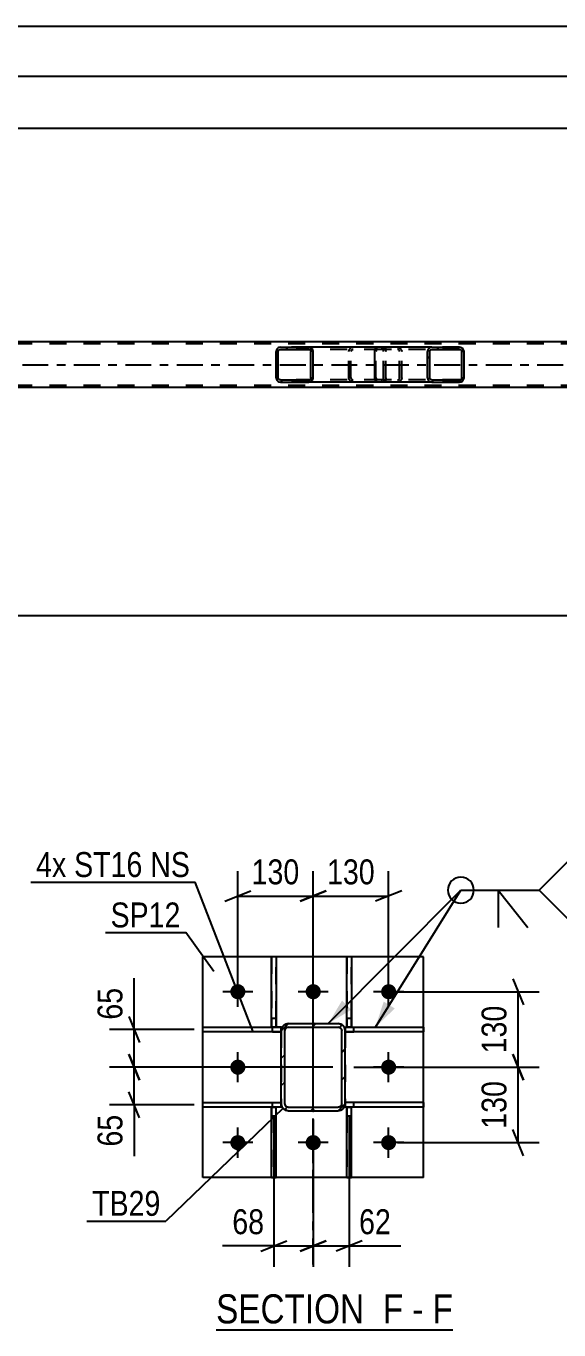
# Model space of a CAD drawing. Header units: millimetres. Extents: x 0 to 841, y 0 to 594.
# Drawn here: x 283 to 344.2, y 102.3 to 252.1 of the extents above; entities that cross this region are included whole.
import ezdxf

# ---------------------------------------------------------------- set-up
doc = ezdxf.new("R2010")
doc.units = ezdxf.units.MM
doc.linetypes.add('DXK_LINE_DOT2', pattern=[3.9198, 1.9599, -1.9599])
doc.linetypes.add('DXK_LINE_DOT3', pattern=[5.9187, 2.979, -0.9799, 0.9799, -0.9799])
doc.styles.add('Arial', font='ARIAL.TTF', dxfattribs={"height": 0.2})
doc.styles.add('Arial Narrow', font='ARIALN.TTF', dxfattribs={"height": 0.2})

# ---------------------------------------------------------------- blocks, each defined once
blk = doc.blocks.new('Unknown-275727422-17 - 4648')
at = {"color": 6, "linetype": 'Continuous'}
blk.add_line((304.82, 102.27), (332.03, 102.27), dxfattribs=at)
at = {"color": 0, "linetype": 'Continuous'}
for points in [[(322.93, 103.02), (322.93, 106.52), (304.82, 106.52), (304.82, 103.02)], [(326.32, 103.02), (326.32, 106.52), (323.98, 106.52), (323.98, 103.02)], [(328.64, 103.02), (328.64, 106.52), (327.37, 106.52), (327.37, 103.02)], [(332.03, 103.02), (332.03, 106.52), (329.69, 106.52), (329.69, 103.02)]]:
    blk.add_wipeout(points, dxfattribs=at)
at = {"color": 7, "linetype": 'Continuous', "style": 'Arial Narrow'}
for s, p in [('SECTION ', (304.82, 103.02)), ('F', (323.98, 103.02)), ('F', (329.69, 103.02)), ('-', (327.37, 103.02))]:
    blk.add_text(s, height=3.34, dxfattribs=at).set_placement(p)
blk = doc.blocks.new('Part-275727422-4281 - 4204')
at = {"color": 2, "linetype": 'Continuous'}
for p, q in [((490.47, 215.82), (241.06, 215.82)), ((757.99, 210.54), (241.06, 210.54))]:
    blk.add_line(p, q, dxfattribs=at)
at = {"color": 7, "linetype": 'DXK_LINE_DOT2'}
for p, q in [((757.99, 215.58), (99.07, 215.58)), ((757.99, 210.78), (99.07, 210.78))]:
    blk.add_line(p, q, dxfattribs=at)
at = {"color": 7, "linetype": 'DXK_LINE_DOT3'}
blk.add_line((99.07, 213.18), (757.99, 213.18), dxfattribs=at)
blk = doc.blocks.new('Part-275727422-4419 - 4204')
at = {"linetype": 'Continuous'}
h = blk.add_hatch(dxfattribs=at)
h.set_pattern_fill('', scale=0.7, style=0, pattern_type=0)
h.set_pattern_definition([(45, (333.2725, 214.8817), (-1.57154, 1.57154), [])])
h.paths.add_polyline_path([(333.31, 214.7), (333.27, 214.88), (333.16, 215.04), (333, 215.14), (332.81, 215.18), (329.62, 215.18), (329.43, 215.14), (329.27, 215.04), (329.16, 214.88), (329.12, 214.7), (329.12, 211.66), (329.16, 211.47), (329.27, 211.32), (329.43, 211.21), (329.62, 211.18), (332.81, 211.18), (333, 211.21), (333.16, 211.32), (333.27, 211.47), (333.31, 211.66)])
h.paths.add_polyline_path([(333.04, 211.57), (332.99, 211.49), (332.9, 211.44), (332.81, 211.42), (329.62, 211.42), (329.53, 211.44), (329.45, 211.49), (329.39, 211.57), (329.37, 211.66), (329.37, 214.7), (329.39, 214.79), (329.45, 214.87), (329.53, 214.92), (329.62, 214.94), (332.81, 214.94), (332.9, 214.92), (332.99, 214.87), (333.04, 214.79), (333.06, 214.7), (333.06, 211.66)])
at = {"color": 2, "linetype": 'Continuous'}
for p, q in [((323.05, 214.7), (323.07, 214.88)), ((323.05, 211.66), (323.05, 214.7)), ((323.07, 214.88), (323.13, 215.04)), ((323.13, 215.04), (323.22, 215.14)), ((323.22, 215.14), (323.32, 215.18)), ((329.62, 215.18), (323.32, 215.18)), ((329.16, 214.88), (329.12, 214.7)), ((329.12, 211.66), (329.12, 214.7)), ((329.37, 214.7), (329.39, 214.79)), ((329.37, 211.66), (329.37, 214.7)), ((329.39, 214.79), (329.45, 214.87)), ((329.62, 215.18), (329.43, 215.14)), ((329.45, 214.87), (329.53, 214.92)), ((329.53, 214.92), (329.62, 214.94)), ((329.62, 215.18), (332.81, 215.18)), ((329.62, 214.94), (332.81, 214.94)), ((333, 215.14), (332.81, 215.18)), ((332.81, 214.94), (332.9, 214.92)), ((332.9, 214.92), (332.99, 214.87)), ((332.99, 214.87), (333.04, 214.79)), ((333.04, 214.79), (333.06, 214.7)), ((333.06, 211.66), (333.06, 214.7)), ((333.31, 214.7), (333.27, 214.88)), ((333.31, 211.66), (333.31, 214.7)), ((323.07, 211.47), (323.05, 211.66)), ((323.13, 211.32), (323.07, 211.47)), ((323.22, 211.21), (323.13, 211.32)), ((329.12, 211.66), (329.16, 211.47)), ((329.39, 211.57), (329.37, 211.66)), ((329.45, 211.49), (329.39, 211.57)), ((329.53, 211.44), (329.45, 211.49)), ((329.62, 211.42), (329.53, 211.44)), ((329.62, 211.42), (332.81, 211.42)), ((332.9, 211.44), (332.81, 211.42)), ((332.99, 211.49), (332.9, 211.44)), ((333.04, 211.57), (332.99, 211.49)), ((333.06, 211.66), (333.04, 211.57)), ((333.27, 211.47), (333.31, 211.66)), ((323.32, 211.18), (323.22, 211.21)), ((329.62, 211.18), (323.32, 211.18)), ((329.43, 211.21), (329.62, 211.18)), ((329.62, 211.18), (332.81, 211.18)), ((332.81, 211.18), (333, 211.21))]:
    blk.add_line(p, q, dxfattribs=at)
at = {"color": 7, "linetype": 'DXK_LINE_DOT2'}
for p, q in [((323.2, 214.79), (323.19, 214.7)), ((323.19, 211.66), (323.19, 214.7)), ((323.23, 214.87), (323.2, 214.79)), ((323.27, 214.92), (323.23, 214.87)), ((323.32, 214.94), (323.27, 214.92)), ((332.81, 214.94), (323.32, 214.94)), ((324.32, 214.94), (324.32, 215.18)), ((325.66, 215.18), (325.85, 215.14)), ((325.75, 214.92), (325.66, 214.94)), ((325.84, 214.87), (325.75, 214.92)), ((325.89, 214.79), (325.84, 214.87)), ((325.91, 214.7), (325.89, 214.79)), ((325.91, 211.66), (325.91, 214.7)), ((326.12, 214.88), (326.16, 214.7)), ((326.16, 211.66), (326.16, 214.7)), ((332.81, 215.18), (329.62, 215.18)), ((323.19, 211.66), (323.2, 211.57)), ((323.2, 211.57), (323.23, 211.49)), ((323.23, 211.49), (323.27, 211.44)), ((323.27, 211.44), (323.32, 211.42)), ((332.81, 211.42), (323.32, 211.42)), ((324.32, 211.18), (324.32, 211.42)), ((325.66, 211.42), (325.75, 211.44)), ((325.75, 211.44), (325.84, 211.49)), ((325.84, 211.49), (325.89, 211.57)), ((325.89, 211.57), (325.91, 211.66)), ((326.16, 211.66), (326.12, 211.47)), ((325.66, 211.18), (323.32, 211.18)), ((325.85, 211.21), (325.66, 211.18)), ((332.81, 211.18), (329.62, 211.18))]:
    blk.add_line(p, q, dxfattribs=at)
for centre, start, end in [((325.67, 214.68), 23.8494, 68.8059), ((325.67, 211.67), 291.1941, 336.1506)]:
    blk.add_arc(centre, 0.492, start, end, dxfattribs=at)
at = {"color": 2, "linetype": 'Continuous'}
for centre, start, end in [((329.61, 214.68), 111.1941, 156.1506), ((332.82, 214.68), 23.8494, 68.8059), ((329.61, 211.67), 203.8494, 248.8059), ((332.82, 211.67), 291.1941, 336.1506)]:
    blk.add_arc(centre, 0.492, start, end, dxfattribs=at)
blk = doc.blocks.new('Part-275727422-4420 - 4204')
at = {"linetype": 'Continuous'}
h = blk.add_hatch(dxfattribs=at)
h.set_pattern_fill('', scale=0.7, style=0, pattern_type=0)
h.set_pattern_definition([(45, (315.9274, 214.8817), (-1.57154, 1.57154), [])])
h.paths.add_polyline_path([(315.97, 214.7), (315.93, 214.88), (315.82, 215.04), (315.65, 215.14), (315.46, 215.18), (312.22, 215.18), (312.02, 215.14), (311.86, 215.04), (311.75, 214.88), (311.71, 214.7), (311.71, 211.66), (311.75, 211.47), (311.86, 211.32), (312.02, 211.21), (312.22, 211.18), (315.46, 211.18), (315.65, 211.21), (315.82, 211.32), (315.93, 211.47), (315.97, 211.66)])
h.paths.add_polyline_path([(315.69, 211.57), (315.64, 211.49), (315.55, 211.44), (315.46, 211.42), (312.22, 211.42), (312.12, 211.44), (312.04, 211.49), (311.98, 211.57), (311.96, 211.66), (311.96, 214.7), (311.98, 214.79), (312.04, 214.87), (312.12, 214.92), (312.22, 214.94), (315.46, 214.94), (315.55, 214.92), (315.64, 214.87), (315.69, 214.79), (315.71, 214.7), (315.71, 211.66)])
at = {"color": 2, "linetype": 'Continuous'}
for p, q in [((311.75, 214.88), (311.71, 214.7)), ((311.71, 211.66), (311.71, 214.7)), ((311.96, 214.7), (311.98, 214.79)), ((311.96, 211.66), (311.96, 214.7)), ((311.98, 214.79), (312.04, 214.87)), ((312.22, 215.18), (312.02, 215.14)), ((312.04, 214.87), (312.12, 214.92)), ((312.12, 214.92), (312.22, 214.94)), ((312.22, 215.18), (315.46, 215.18)), ((312.22, 214.94), (315.46, 214.94)), ((323.32, 215.18), (315.46, 215.18)), ((315.65, 215.14), (315.46, 215.18)), ((315.46, 214.94), (315.55, 214.92)), ((315.55, 214.92), (315.64, 214.87)), ((315.64, 214.87), (315.69, 214.79)), ((315.69, 214.79), (315.71, 214.7)), ((315.71, 211.66), (315.71, 214.7)), ((315.97, 214.7), (315.93, 214.88)), ((315.97, 211.66), (315.97, 214.7)), ((311.71, 211.66), (311.75, 211.47)), ((311.98, 211.57), (311.96, 211.66)), ((312.04, 211.49), (311.98, 211.57)), ((312.12, 211.44), (312.04, 211.49)), ((312.22, 211.42), (312.12, 211.44)), ((312.22, 211.42), (315.46, 211.42)), ((315.55, 211.44), (315.46, 211.42)), ((315.64, 211.49), (315.55, 211.44)), ((315.69, 211.57), (315.64, 211.49)), ((315.71, 211.66), (315.69, 211.57)), ((315.93, 211.47), (315.97, 211.66)), ((312.02, 211.21), (312.22, 211.18)), ((312.22, 211.18), (315.46, 211.18)), ((315.46, 211.18), (315.65, 211.21)), ((323.32, 211.18), (315.46, 211.18))]:
    blk.add_line(p, q, dxfattribs=at)
at = {"color": 7, "linetype": 'DXK_LINE_DOT2'}
for p, q in [((315.46, 215.18), (312.22, 215.18)), ((323.8, 214.94), (312.22, 214.94)), ((320.06, 214.7), (320.1, 214.88)), ((320.06, 211.66), (320.06, 214.7)), ((320.33, 214.79), (320.31, 214.7)), ((320.31, 211.66), (320.31, 214.7)), ((320.39, 214.87), (320.33, 214.79)), ((320.37, 215.14), (320.57, 215.18)), ((320.39, 214.87), (320.41, 214.88)), ((320.41, 214.88), (320.47, 214.92)), ((320.47, 214.92), (320.57, 214.94)), ((323.8, 215.18), (320.57, 215.18)), ((323.8, 215.18), (324, 215.14)), ((323.9, 214.92), (323.8, 214.94)), ((323.99, 214.87), (323.9, 214.92)), ((324.04, 214.79), (323.99, 214.87)), ((324.06, 214.7), (324.04, 214.79)), ((324.06, 211.66), (324.06, 214.7)), ((324.28, 214.88), (324.32, 214.7)), ((324.32, 211.66), (324.32, 214.7)), ((323.8, 211.42), (312.22, 211.42)), ((320.1, 211.47), (320.06, 211.66)), ((320.31, 211.66), (320.33, 211.57)), ((320.33, 211.57), (320.39, 211.49)), ((320.39, 211.49), (320.47, 211.44)), ((320.47, 211.44), (320.57, 211.42)), ((323.8, 211.42), (323.9, 211.44)), ((323.9, 211.44), (323.99, 211.49)), ((323.99, 211.49), (324.04, 211.57)), ((324.04, 211.57), (324.06, 211.66)), ((324.32, 211.66), (324.28, 211.47)), ((315.46, 211.18), (312.22, 211.18)), ((320.57, 211.18), (320.37, 211.21)), ((323.8, 211.18), (320.57, 211.18)), ((324, 211.21), (323.8, 211.18))]:
    blk.add_line(p, q, dxfattribs=at)
at = {"color": 2, "linetype": 'Continuous'}
for centre, start, end in [((312.2, 214.68), 110.7583, 155.68), ((315.47, 214.68), 24.32, 69.2417), ((312.2, 211.68), 204.32, 249.2417), ((315.47, 211.68), 290.7583, 335.68)]:
    blk.add_arc(centre, 0.496, start, end, dxfattribs=at)
at = {"color": 7, "linetype": 'DXK_LINE_DOT2'}
for centre, start, end in [((320.55, 214.68), 110.7583, 155.6801), ((323.82, 214.68), 24.3199, 69.2417), ((320.55, 211.68), 204.3199, 249.2417), ((323.82, 211.68), 290.7583, 335.6801)]:
    blk.add_arc(centre, 0.496, start, end, dxfattribs=at)
blk = doc.blocks.new('Part-275727422-4735 - 4648')
at = {"color": 2, "linetype": 'Continuous'}
for p, q in [((311.72, 145.13), (311.19, 145.13)), ((311.19, 137.07), (311.19, 145.13)), ((311.72, 145.13), (311.72, 137.07)), ((311.72, 137.07), (311.19, 137.07)), ((311.72, 137.07), (311.72, 137.07))]:
    blk.add_line(p, q, dxfattribs=at)
at = {"color": 7, "linetype": 'DXK_LINE_DOT2'}
for p, q in [((311.19, 145.13), (311.19, 138.07)), ((311.72, 138.07), (311.72, 145.13)), ((311.72, 138.07), (311.19, 138.07)), ((311.19, 138.07), (311.19, 137.07)), ((311.72, 137.07), (311.72, 138.07))]:
    blk.add_line(p, q, dxfattribs=at)
blk = doc.blocks.new('Bolt-275727422-4716 - 4648')
at = {"linetype": 'Continuous'}
for points in [[(306.45, 141.13, -1), (308.18, 141.13, -1)], [(315.11, 141.13, -1), (316.85, 141.13, -1)], [(323.78, 141.13, -1), (325.51, 141.13, -1)], [(306.45, 132.46, -1), (308.18, 132.46, -1)], [(323.78, 132.46, -1), (325.51, 132.46, -1)], [(306.45, 123.79, -1), (308.18, 123.79, -1)], [(315.11, 123.79, -1), (316.85, 123.79, -1)], [(323.78, 123.79, -1), (325.51, 123.79, -1)]]:
    blk.add_hatch(color=1, dxfattribs=at).paths.add_polyline_path(points)
at = {"color": 1, "linetype": 'Continuous'}
for p, q in [((307.31, 139.39), (307.31, 142.86)), ((315.98, 139.39), (315.98, 142.86)), ((324.65, 139.39), (324.65, 142.86)), ((309.05, 141.13), (305.58, 141.13)), ((317.71, 141.13), (314.25, 141.13)), ((326.38, 141.13), (322.91, 141.13)), ((307.31, 130.73), (307.31, 134.19)), ((324.65, 130.73), (324.65, 134.19)), ((309.05, 132.46), (305.58, 132.46)), ((326.38, 132.46), (322.91, 132.46)), ((307.31, 122.06), (307.31, 125.53)), ((315.98, 122.06), (315.98, 125.53)), ((324.65, 122.06), (324.65, 125.53)), ((309.05, 123.79), (305.58, 123.79)), ((317.71, 123.79), (314.25, 123.79)), ((326.38, 123.79), (322.91, 123.79))]:
    blk.add_line(p, q, dxfattribs=at)
blk = doc.blocks.new('Part-275727422-4744 - 4648')
at = {"color": 2, "linetype": 'Continuous'}
for p, q in [((319.65, 137.06), (319.65, 137.06)), ((319.65, 137.06), (328.65, 137.06)), ((319.65, 137.06), (319.65, 136.66)), ((328.65, 136.53), (319.65, 136.53)), ((328.65, 137.06), (328.65, 136.53))]:
    blk.add_line(p, q, dxfattribs=at)
at = {"color": 7, "linetype": 'DXK_LINE_DOT2'}
for p, q in [((319.65, 137.06), (319.65, 136.53)), ((319.65, 136.66), (319.65, 136.53)), ((319.65, 136.53), (320.65, 136.53)), ((320.65, 136.53), (320.65, 137.06))]:
    blk.add_line(p, q, dxfattribs=at)
blk = doc.blocks.new('Part-275727422-4757 - 4648')
at = {"color": 2, "linetype": 'Continuous'}
for p, q in [((303.31, 127.86), (303.31, 128.39)), ((303.31, 128.39), (312.31, 128.39)), ((311.19, 127.86), (303.31, 127.86)), ((312.31, 127.86), (311.72, 127.86)), ((312.31, 128.26), (312.31, 127.86)), ((312.31, 127.86), (312.31, 127.86))]:
    blk.add_line(p, q, dxfattribs=at)
at = {"color": 7, "linetype": 'DXK_LINE_DOT2'}
for p, q in [((311.72, 127.86), (311.19, 127.86)), ((311.31, 127.86), (311.31, 128.39)), ((311.31, 128.39), (312.31, 128.39)), ((312.31, 127.86), (312.31, 128.39)), ((312.31, 128.39), (312.31, 128.26))]:
    blk.add_line(p, q, dxfattribs=at)
blk = doc.blocks.new('Part-275727422-4762 - 4648')
at = {"color": 2, "linetype": 'Continuous'}
for p, q in [((303.31, 136.53), (303.31, 137.06)), ((303.31, 137.06), (312.31, 137.06)), ((312.31, 136.53), (303.31, 136.53)), ((312.31, 137.06), (312.31, 137.06)), ((312.31, 137.06), (312.31, 136.66))]:
    blk.add_line(p, q, dxfattribs=at)
at = {"color": 7, "linetype": 'DXK_LINE_DOT2'}
for p, q in [((311.31, 136.53), (311.31, 137.06)), ((312.31, 137.06), (311.31, 137.06)), ((311.31, 136.53), (312.31, 136.53)), ((312.31, 136.53), (312.31, 137.06)), ((312.31, 136.66), (312.31, 136.53))]:
    blk.add_line(p, q, dxfattribs=at)
blk = doc.blocks.new('Part-275727422-4763 - 4648')
at = {"color": 2, "linetype": 'Continuous'}
for p, q in [((311.19, 127.87), (311.19, 127.87)), ((311.19, 119.79), (311.19, 127.87)), ((311.19, 127.87), (311.72, 127.87)), ((311.72, 119.79), (311.72, 127.87)), ((311.19, 119.79), (311.72, 119.79))]:
    blk.add_line(p, q, dxfattribs=at)
at = {"color": 7, "linetype": 'DXK_LINE_DOT2'}
for p, q in [((311.19, 127.87), (311.19, 126.87)), ((311.19, 127.87), (311.19, 127.87)), ((311.72, 126.87), (311.72, 127.87)), ((311.19, 126.87), (311.19, 119.79)), ((311.19, 126.87), (311.72, 126.87)), ((311.72, 119.79), (311.72, 126.87))]:
    blk.add_line(p, q, dxfattribs=at)
blk = doc.blocks.new('Part-275727422-4777 - 4648')
at = {"color": 2, "linetype": 'Continuous'}
for p, q in [((320.39, 145.13), (319.86, 145.13)), ((319.86, 137.07), (319.86, 145.13)), ((320.39, 145.13), (320.39, 137.07)), ((320.39, 137.07), (319.86, 137.07)), ((320.39, 137.07), (320.39, 137.07))]:
    blk.add_line(p, q, dxfattribs=at)
at = {"color": 7, "linetype": 'DXK_LINE_DOT2'}
for p, q in [((319.86, 145.13), (319.86, 138.07)), ((320.39, 138.07), (320.39, 145.13)), ((320.39, 138.07), (319.86, 138.07)), ((319.86, 138.07), (319.86, 137.07)), ((320.39, 137.07), (320.39, 138.07))]:
    blk.add_line(p, q, dxfattribs=at)
blk = doc.blocks.new('Part-275727422-4794 - 4648')
at = {"linetype": 'Continuous'}
h = blk.add_hatch(dxfattribs=at)
h.set_pattern_fill('', scale=0.7, style=0, pattern_type=0)
h.set_pattern_definition([(45, (319.6467, 128.261), (-1.57154, 1.57154), [])])
h.paths.add_polyline_path([(319.59, 127.95), (319.65, 128.26), (319.65, 136.66), (319.59, 136.97), (319.41, 137.23), (319.15, 137.4), (318.85, 137.46), (313.11, 137.46), (312.81, 137.4), (312.55, 137.23), (312.37, 136.97), (312.31, 136.66), (312.31, 128.26), (312.37, 127.95), (312.55, 127.7), (312.81, 127.52), (313.11, 127.46), (318.85, 127.46), (319.15, 127.52), (319.41, 127.7)])
h.paths.add_polyline_path([(319, 127.89), (318.85, 127.86), (313.11, 127.86), (312.96, 127.89), (312.83, 127.98), (312.74, 128.11), (312.71, 128.26), (312.71, 136.66), (312.74, 136.81), (312.83, 136.94), (312.96, 137.03), (313.11, 137.06), (318.85, 137.06), (319, 137.03), (319.13, 136.94), (319.22, 136.81), (319.25, 136.66), (319.25, 128.26), (319.22, 128.11), (319.13, 127.98)])
at = {"color": 7, "linetype": 'DXK_LINE_DOT2'}
for p, q in [((312.31, 136.66), (312.37, 136.97)), ((312.31, 136.66), (312.31, 128.26)), ((312.74, 136.81), (312.71, 136.66)), ((312.71, 128.26), (312.71, 136.66)), ((312.83, 136.94), (312.74, 136.81)), ((312.81, 137.4), (313.11, 137.46)), ((312.96, 137.03), (312.83, 136.94)), ((313.11, 137.06), (312.96, 137.03)), ((313.11, 137.46), (318.85, 137.46)), ((313.11, 137.06), (318.85, 137.06)), ((318.85, 137.46), (319.15, 137.4)), ((319, 137.03), (318.85, 137.06)), ((319.13, 136.94), (319, 137.03)), ((319.22, 136.81), (319.13, 136.94)), ((319.25, 136.66), (319.22, 136.81)), ((319.25, 128.26), (319.25, 136.66)), ((319.59, 136.97), (319.65, 136.66)), ((319.65, 136.66), (319.65, 128.26)), ((312.37, 127.95), (312.31, 128.26)), ((312.71, 128.26), (312.74, 128.11)), ((312.74, 128.11), (312.83, 127.98)), ((313.11, 127.46), (312.81, 127.52)), ((312.83, 127.98), (312.96, 127.89)), ((312.96, 127.89), (313.11, 127.86)), ((313.11, 127.86), (318.85, 127.86)), ((313.11, 127.46), (318.85, 127.46)), ((318.85, 127.86), (319, 127.89)), ((319.15, 127.52), (318.85, 127.46)), ((319, 127.89), (319.13, 127.98)), ((319.13, 127.98), (319.22, 128.11)), ((319.22, 128.11), (319.25, 128.26)), ((319.65, 128.26), (319.59, 127.95))]:
    blk.add_line(p, q, dxfattribs=at)
at = {"color": 2, "linetype": 'Continuous'}
for p, q in [((312.37, 136.97), (312.31, 136.66)), ((312.31, 136.66), (312.31, 136.66)), ((312.31, 128.26), (312.31, 136.66)), ((312.71, 136.66), (312.74, 136.81)), ((312.71, 136.66), (312.71, 136.66)), ((312.71, 128.26), (312.71, 136.66)), ((312.74, 136.81), (312.83, 136.94)), ((313.11, 137.46), (312.81, 137.4)), ((312.83, 136.94), (312.96, 137.03)), ((312.96, 137.03), (313.11, 137.06)), ((313.11, 137.46), (313.11, 137.46)), ((313.11, 137.46), (318.85, 137.46)), ((313.11, 137.06), (313.11, 137.06)), ((313.11, 137.06), (318.85, 137.06)), ((318.85, 137.46), (318.85, 137.46)), ((319.15, 137.4), (318.85, 137.46)), ((318.85, 137.06), (318.85, 137.06)), ((318.85, 137.06), (319, 137.03)), ((319, 137.03), (319.13, 136.94)), ((319.13, 136.94), (319.22, 136.81)), ((319.22, 136.81), (319.25, 136.66)), ((319.25, 136.66), (319.25, 136.66)), ((319.25, 128.26), (319.25, 136.66)), ((319.65, 136.66), (319.59, 136.97)), ((319.65, 136.66), (319.65, 136.66)), ((319.65, 128.26), (319.65, 136.66)), ((312.31, 128.26), (312.31, 128.26)), ((312.31, 128.26), (312.37, 127.95)), ((312.71, 128.26), (312.71, 128.26)), ((312.74, 128.11), (312.71, 128.26)), ((312.83, 127.98), (312.74, 128.11)), ((312.81, 127.52), (313.11, 127.46)), ((312.96, 127.89), (312.83, 127.98)), ((313.11, 127.86), (312.96, 127.89)), ((313.11, 127.86), (313.11, 127.86)), ((313.11, 127.86), (318.85, 127.86)), ((313.11, 127.46), (313.11, 127.46)), ((313.11, 127.46), (318.85, 127.46)), ((319, 127.89), (318.85, 127.86)), ((318.85, 127.86), (318.85, 127.86)), ((318.85, 127.46), (319.15, 127.52)), ((318.85, 127.46), (318.85, 127.46)), ((319.13, 127.98), (319, 127.89)), ((319.22, 128.11), (319.13, 127.98)), ((319.25, 128.26), (319.22, 128.11)), ((319.25, 128.26), (319.25, 128.26)), ((319.59, 127.95), (319.65, 128.26)), ((319.65, 128.26), (319.65, 128.26))]:
    blk.add_line(p, q, dxfattribs=at)
at = {"color": 7, "linetype": 'DXK_LINE_DOT3'}
blk.add_line((315.98, 132.46), (315.98, 132.46), dxfattribs=at)
at = {"color": 7, "linetype": 'DXK_LINE_DOT2'}
for centre, start, end in [((313.11, 136.66), 112.5, 157.5), ((318.85, 136.66), 22.5, 67.5), ((313.11, 128.26), 202.5, 247.5), ((318.85, 128.26), 292.5, 337.5)]:
    blk.add_arc(centre, 0.8, start, end, dxfattribs=at)
at = {"color": 2, "linetype": 'Continuous'}
for centre, start, end in [((313.11, 136.66), 112.5, 157.5), ((318.85, 136.66), 22.5, 67.5), ((313.11, 128.26), 202.5, 247.5), ((318.85, 128.26), 292.5, 337.5)]:
    blk.add_arc(centre, 0.8, start, end, dxfattribs=at)
blk = doc.blocks.new('Part-275727422-4804 - 4648')
at = {"color": 2, "linetype": 'Continuous'}
for p, q in [((319.86, 127.87), (319.86, 127.87)), ((319.86, 119.79), (319.86, 127.87)), ((319.86, 127.87), (320.39, 127.87)), ((320.39, 119.79), (320.39, 127.87)), ((319.86, 119.79), (320.39, 119.79))]:
    blk.add_line(p, q, dxfattribs=at)
at = {"color": 7, "linetype": 'DXK_LINE_DOT2'}
for p, q in [((319.86, 127.87), (319.86, 126.87)), ((319.86, 127.87), (319.86, 127.87)), ((320.39, 126.87), (320.39, 127.87)), ((319.86, 126.87), (319.86, 119.79)), ((319.86, 126.87), (320.39, 126.87)), ((320.39, 119.79), (320.39, 126.87))]:
    blk.add_line(p, q, dxfattribs=at)
blk = doc.blocks.new('Part-275727422-4817 - 4648')
at = {"linetype": 'Continuous'}
for points in [[(315.98, 137.36, -1), (315.98, 137.56, -1)], [(315.98, 127.36, -1), (315.98, 127.56, -1)]]:
    blk.add_hatch(color=30, dxfattribs=at).paths.add_polyline_path(points)
at = {"color": 7, "linetype": 'DXK_LINE_DOT3'}
blk.add_line((315.98, 109.79), (315.98, 155.13), dxfattribs=at)
at = {"color": 30, "linetype": 'DXK_LINE_DOT3'}
blk.add_line((315.98, 117.46), (315.98, 147.46), dxfattribs=at)
at = {"color": 2, "linetype": 'Continuous'}
for p, q in [((303.31, 119.79), (303.31, 145.13)), ((328.65, 145.13), (303.31, 145.13)), ((328.65, 119.79), (328.65, 145.13)), ((328.65, 119.79), (303.31, 119.79))]:
    blk.add_line(p, q, dxfattribs=at)
at = {"color": 30, "linetype": 'Continuous'}
for centre in [(315.98, 137.46), (315.98, 127.46)]:
    blk.add_circle(centre, 0.1, dxfattribs=at)
blk = doc.blocks.new('Part-275727422-4822 - 4648')
at = {"color": 2, "linetype": 'Continuous'}
for p, q in [((328.65, 128.39), (319.65, 128.39)), ((319.65, 128.26), (319.65, 127.86)), ((319.65, 127.86), (319.65, 127.86)), ((319.86, 127.86), (319.65, 127.86)), ((328.65, 127.86), (320.39, 127.86)), ((328.65, 128.39), (328.65, 127.86))]:
    blk.add_line(p, q, dxfattribs=at)
at = {"color": 7, "linetype": 'DXK_LINE_DOT2'}
for p, q in [((320.65, 128.39), (319.65, 128.39)), ((319.65, 128.39), (319.65, 127.86)), ((319.65, 128.39), (319.65, 128.26)), ((320.39, 127.86), (319.86, 127.86)), ((320.65, 127.86), (320.65, 128.39))]:
    blk.add_line(p, q, dxfattribs=at)
blk = doc.blocks.new('StraightDimension-275727422-8359 - 4204')
at = {"color": 7, "linetype": 'Continuous'}
blk.add_line((235.86, 184.35), (491.27, 184.35), dxfattribs=at)
blk = doc.blocks.new('StraightDimension-275727422-4565 - 4204')
at = {"color": 7, "linetype": 'Continuous'}
blk.add_line((90.45, 252.09), (767.25, 252.09), dxfattribs=at)
blk = doc.blocks.new('StraightDimension-275727422-8308 - 4204')
at = {"color": 7, "linetype": 'Continuous'}
blk.add_line((90.45, 246.34), (766.61, 246.34), dxfattribs=at)
blk = doc.blocks.new('StraightDimension-275727422-8410 - 4204')
at = {"color": 7, "linetype": 'Continuous'}
blk.add_line((235.86, 240.34), (491.27, 240.34), dxfattribs=at)
blk = doc.blocks.new('StraightDimension-275727422-4844 - 4648')
at = {"color": 7, "linetype": 'Continuous'}
for p, q in [((315.98, 126.46), (315.98, 109.52)), ((320.12, 126.87), (320.12, 109.52)), ((314.48, 111.32), (317.48, 112.52)), ((321.62, 112.52), (318.62, 111.32)), ((315.98, 111.92), (320.12, 111.92)), ((320.12, 111.92), (326.03, 111.92)), ((320.12, 111.92), (326.03, 111.92))]:
    blk.add_line(p, q, dxfattribs=at)
at = {"color": 0}
blk.add_wipeout([(325.5, 112.67), (325.5, 116.87), (320.65, 116.87), (320.65, 112.67)], dxfattribs=at)
at = {"color": 3, "style": 'Arial Narrow'}
blk.add_text('62', height=2.863, dxfattribs=at).set_placement((321.25, 113.27))
blk = doc.blocks.new('StraightDimension-275727422-4892 - 4648')
at = {"color": 7, "linetype": 'Continuous'}
for p, q in [((338.94, 133.96), (340.14, 130.96)), ((320.65, 132.46), (341.94, 132.46)), ((339.54, 123.79), (339.54, 132.46)), ((340.14, 122.29), (338.94, 125.29)), ((325.65, 123.79), (341.94, 123.79))]:
    blk.add_line(p, q, dxfattribs=at)
at = {"color": 0}
blk.add_wipeout([(338.79, 131.47), (334.59, 131.47), (334.59, 124.79), (338.79, 124.79)], dxfattribs=at)
at = {"color": 3, "style": 'Arial Narrow'}
blk.add_text('130', height=2.863, rotation=90.0002, dxfattribs=at).set_placement((338.19, 125.39))
blk = doc.blocks.new('StraightDimension-275727422-13878 - 4648')
at = {"color": 7, "linetype": 'Continuous'}
for p, q in [((307.31, 142.13), (307.31, 154.97)), ((315.98, 128.46), (315.98, 154.97)), ((305.81, 151.52), (308.81, 152.72)), ((307.31, 152.12), (315.98, 152.12)), ((317.48, 152.72), (314.48, 151.52))]:
    blk.add_line(p, q, dxfattribs=at)
at = {"color": 0}
blk.add_wipeout([(314.99, 152.87), (314.99, 157.07), (308.3, 157.07), (308.3, 152.87)], dxfattribs=at)
at = {"color": 3, "style": 'Arial Narrow'}
blk.add_text('130', height=2.863, dxfattribs=at).set_placement((308.9, 153.47))
blk = doc.blocks.new('StraightDimension-275727422-4902 - 4648')
at = {"color": 7, "linetype": 'Continuous'}
for p, q in [((338.94, 142.63), (340.14, 139.63)), ((325.65, 141.13), (341.94, 141.13)), ((339.54, 132.46), (339.54, 141.13)), ((340.14, 130.96), (338.94, 133.96)), ((320.65, 132.46), (341.94, 132.46))]:
    blk.add_line(p, q, dxfattribs=at)
at = {"color": 0}
blk.add_wipeout([(338.79, 140.14), (334.59, 140.14), (334.59, 133.45), (338.79, 133.45)], dxfattribs=at)
at = {"color": 3, "style": 'Arial Narrow'}
blk.add_text('130', height=2.863, rotation=90.0002, dxfattribs=at).set_placement((338.19, 134.05))
blk = doc.blocks.new('StraightDimension-275727422-4829 - 4648')
at = {"color": 7, "linetype": 'Continuous'}
for p, q in [((311.46, 126.87), (311.46, 109.52)), ((315.98, 126.46), (315.98, 109.52)), ((309.96, 111.32), (312.96, 112.52)), ((317.48, 112.52), (314.48, 111.32)), ((311.46, 111.92), (305.55, 111.92)), ((311.46, 111.92), (305.55, 111.92)), ((311.46, 111.92), (315.98, 111.92))]:
    blk.add_line(p, q, dxfattribs=at)
at = {"color": 0}
blk.add_wipeout([(310.93, 112.67), (310.93, 116.87), (306.08, 116.87), (306.08, 112.67)], dxfattribs=at)
at = {"color": 3, "style": 'Arial Narrow'}
blk.add_text('68', height=2.863, dxfattribs=at).set_placement((306.68, 113.27))
blk = doc.blocks.new('StraightDimension-275727422-13877 - 4648')
at = {"color": 7, "linetype": 'Continuous'}
for p, q in [((315.98, 128.46), (315.98, 154.97)), ((324.65, 142.13), (324.65, 154.97)), ((314.48, 151.52), (317.48, 152.72)), ((315.98, 152.12), (324.65, 152.12)), ((326.15, 152.72), (323.15, 151.52))]:
    blk.add_line(p, q, dxfattribs=at)
at = {"color": 0}
blk.add_wipeout([(323.66, 152.87), (323.66, 157.07), (316.97, 157.07), (316.97, 152.87)], dxfattribs=at)
at = {"color": 3, "style": 'Arial Narrow'}
blk.add_text('130', height=2.863, dxfattribs=at).set_placement((317.57, 153.47))
blk = doc.blocks.new('StraightDimension-275727422-13908 - 4648')
at = {"color": 7, "linetype": 'Continuous'}
for p, q in [((295.4, 136.79), (295.4, 142.7)), ((295.4, 136.79), (295.4, 142.7)), ((294.8, 138.29), (296, 135.29)), ((302.31, 136.79), (292.55, 136.79)), ((295.4, 132.46), (295.4, 136.79)), ((296, 130.96), (294.8, 133.96)), ((318.25, 132.46), (292.55, 132.46))]:
    blk.add_line(p, q, dxfattribs=at)
at = {"color": 0}
blk.add_wipeout([(294.65, 142.17), (290.45, 142.17), (290.45, 137.32), (294.65, 137.32)], dxfattribs=at)
at = {"color": 3, "style": 'Arial Narrow'}
blk.add_text('65', height=2.863, rotation=90.0002, dxfattribs=at).set_placement((294.05, 137.92))
blk = doc.blocks.new('StraightDimension-275727422-13909 - 4648')
at = {"color": 7, "linetype": 'Continuous'}
for p, q in [((294.8, 133.96), (296, 130.96)), ((318.25, 132.46), (292.55, 132.46)), ((295.4, 128.13), (295.4, 132.46)), ((296, 126.63), (294.8, 129.63)), ((302.31, 128.13), (292.55, 128.13)), ((295.4, 128.13), (295.4, 122.22)), ((295.4, 128.13), (295.4, 122.22))]:
    blk.add_line(p, q, dxfattribs=at)
at = {"color": 0}
blk.add_wipeout([(294.65, 127.6), (290.45, 127.6), (290.45, 122.74), (294.65, 122.74)], dxfattribs=at)
at = {"color": 3, "style": 'Arial Narrow'}
blk.add_text('65', height=2.863, rotation=90.0002, dxfattribs=at).set_placement((294.05, 123.34))
blk = doc.blocks.new('WeldMark-275727422-4912 - 4648')
at = {"linetype": 'Continuous'}
for points in [[(320.35, 139.06), (317.71, 137.46), (319.29, 140.12)], [(325.35, 139.21), (323.13, 137.06), (324.08, 140)]]:
    blk.add_hatch(color=30, dxfattribs=at).paths.add_polyline_path(points)
at = {"color": 30, "linetype": 'Continuous'}
for p, q in [((317.71, 137.46), (332.95, 152.8)), ((323.13, 137.06), (332.95, 152.8)), ((332.95, 152.8), (341.95, 152.8))]:
    blk.add_line(p, q, dxfattribs=at)
at = {"color": 3, "linetype": 'Continuous'}
for q in [(340.66, 148.51), (337.23, 148.51)]:
    blk.add_line((337.23, 152.8), q, dxfattribs=at)
for start, end in [(90, 270), (270, 90)]:
    blk.add_arc((332.95, 152.8), 1.5, start, end, dxfattribs=at)
at = {"color": 0, "linetype": 'Continuous'}
blk.add_wipeout([(353.32, 151.9), (353.32, 154.9), (345.55, 154.9), (345.55, 151.9)], dxfattribs=at)
blk.add_wipeout([(353.32, 151.9), (353.32, 154.9), (345.55, 154.9), (345.55, 151.9)], dxfattribs=at)
at = {"color": 3, "linetype": 'Continuous'}
for q in [(346.23, 157.08), (346.23, 148.51)]:
    blk.add_line((341.95, 152.8), q, dxfattribs=at)
at = {"color": 3, "linetype": 'Continuous', "style": 'Arial'}
blk.add_text('TYP', height=2.865, dxfattribs=at).set_placement((345.55, 151.9))
blk = doc.blocks.new('Mark-275727422-4790 - 4648')
at = {"color": 0}
blk.add_wipeout([(298.42, 115.38), (298.42, 118.38), (290.57, 118.38), (290.57, 115.38)], dxfattribs=at)
blk.add_wipeout([(298.42, 115.38), (298.42, 118.38), (290.57, 118.38), (290.57, 115.38)], dxfattribs=at)
at = {"color": 30, "linetype": 'Continuous'}
for p in [(312.53, 127.74), (289.97, 114.78)]:
    blk.add_line(p, (299.02, 114.78), dxfattribs=at)
at = {"color": 3, "style": 'Arial Narrow'}
blk.add_text('TB29', height=2.863, dxfattribs=at).set_placement((290.57, 115.38))
blk = doc.blocks.new('MarkSet-275727422-4961 - 4648')
at = {"color": 0}
for points in [[(287.6, 154.31), (287.6, 157.31), (284.13, 157.31), (284.13, 154.31)], [(296.35, 154.31), (296.35, 157.31), (288.5, 157.31), (288.5, 154.31)], [(301.82, 154.31), (301.82, 157.31), (297.25, 157.31), (297.25, 154.31)]]:
    blk.add_wipeout(points, dxfattribs=at)
for points in [[(287.6, 154.31), (287.6, 157.31), (284.13, 157.31), (284.13, 154.31)], [(296.35, 154.31), (296.35, 157.31), (288.5, 157.31), (288.5, 154.31)], [(301.82, 154.31), (301.82, 157.31), (297.25, 157.31), (297.25, 154.31)]]:
    blk.add_wipeout(points, dxfattribs=at)
at = {"color": 30, "linetype": 'Continuous'}
for p in [(283.53, 153.71), (309.06, 136.53)]:
    blk.add_line(p, (302.42, 153.71), dxfattribs=at)
at = {"color": 3, "style": 'Arial Narrow'}
for s, p in [('4x', (284.13, 154.31)), ('ST16', (288.5, 154.31)), ('NS', (297.25, 154.31))]:
    blk.add_text(s, height=2.863, dxfattribs=at).set_placement(p)
blk = doc.blocks.new('Mark-275727422-4813 - 4648')
at = {"color": 0}
blk.add_wipeout([(300.73, 148.52), (300.73, 151.52), (292.69, 151.52), (292.69, 148.52)], dxfattribs=at)
blk.add_wipeout([(300.73, 148.52), (300.73, 151.52), (292.69, 151.52), (292.69, 148.52)], dxfattribs=at)
at = {"color": 30, "linetype": 'Continuous'}
for p in [(292.09, 147.92), (304.55, 143.44)]:
    blk.add_line(p, (301.33, 147.92), dxfattribs=at)
at = {"color": 3, "style": 'Arial Narrow'}
blk.add_text('SP12', height=2.863, dxfattribs=at).set_placement((292.69, 148.52))

msp = doc.modelspace()

# ---------------------------------------------------------------- block references
for name in ['StraightDimension-275727422-4565 - 4204', 'Part-275727422-4281 - 4204', 'Part-275727422-4420 - 4204', 'Part-275727422-4419 - 4204', 'StraightDimension-275727422-8359 - 4204', 'Part-275727422-4817 - 4648', 'Part-275727422-4735 - 4648', 'Part-275727422-4777 - 4648', 'Bolt-275727422-4716 - 4648', 'Part-275727422-4762 - 4648', 'Part-275727422-4794 - 4648', 'Part-275727422-4744 - 4648', 'Part-275727422-4757 - 4648', 'Part-275727422-4763 - 4648', 'Part-275727422-4822 - 4648', 'Part-275727422-4804 - 4648', 'Unknown-275727422-17 - 4648']:
    msp.add_blockref(name, (0, 0))

# ---------------------------------------------------------------- next in the draw order: block references
for name in ['StraightDimension-275727422-8308 - 4204', 'StraightDimension-275727422-13878 - 4648', 'StraightDimension-275727422-4844 - 4648']:
    msp.add_blockref(name, (0, 0))

# ---------------------------------------------------------------- next in the draw order: block references
for name in ['StraightDimension-275727422-8410 - 4204', 'StraightDimension-275727422-4892 - 4648', 'StraightDimension-275727422-4829 - 4648']:
    msp.add_blockref(name, (0, 0))

# ---------------------------------------------------------------- next in the draw order: block references
msp.add_blockref('StraightDimension-275727422-4902 - 4648', (0, 0))

# ---------------------------------------------------------------- next in the draw order: block references
msp.add_blockref('StraightDimension-275727422-13877 - 4648', (0, 0))

# ---------------------------------------------------------------- next in the draw order: block references
msp.add_blockref('StraightDimension-275727422-13908 - 4648', (0, 0))

# ---------------------------------------------------------------- next in the draw order: block references
for name in ['MarkSet-275727422-4961 - 4648', 'WeldMark-275727422-4912 - 4648', 'StraightDimension-275727422-13909 - 4648']:
    msp.add_blockref(name, (0, 0))

# ---------------------------------------------------------------- next in the draw order: block references
for name in ['Mark-275727422-4813 - 4648', 'Mark-275727422-4790 - 4648']:
    msp.add_blockref(name, (0, 0))

doc.saveas('drawing.dxf')
